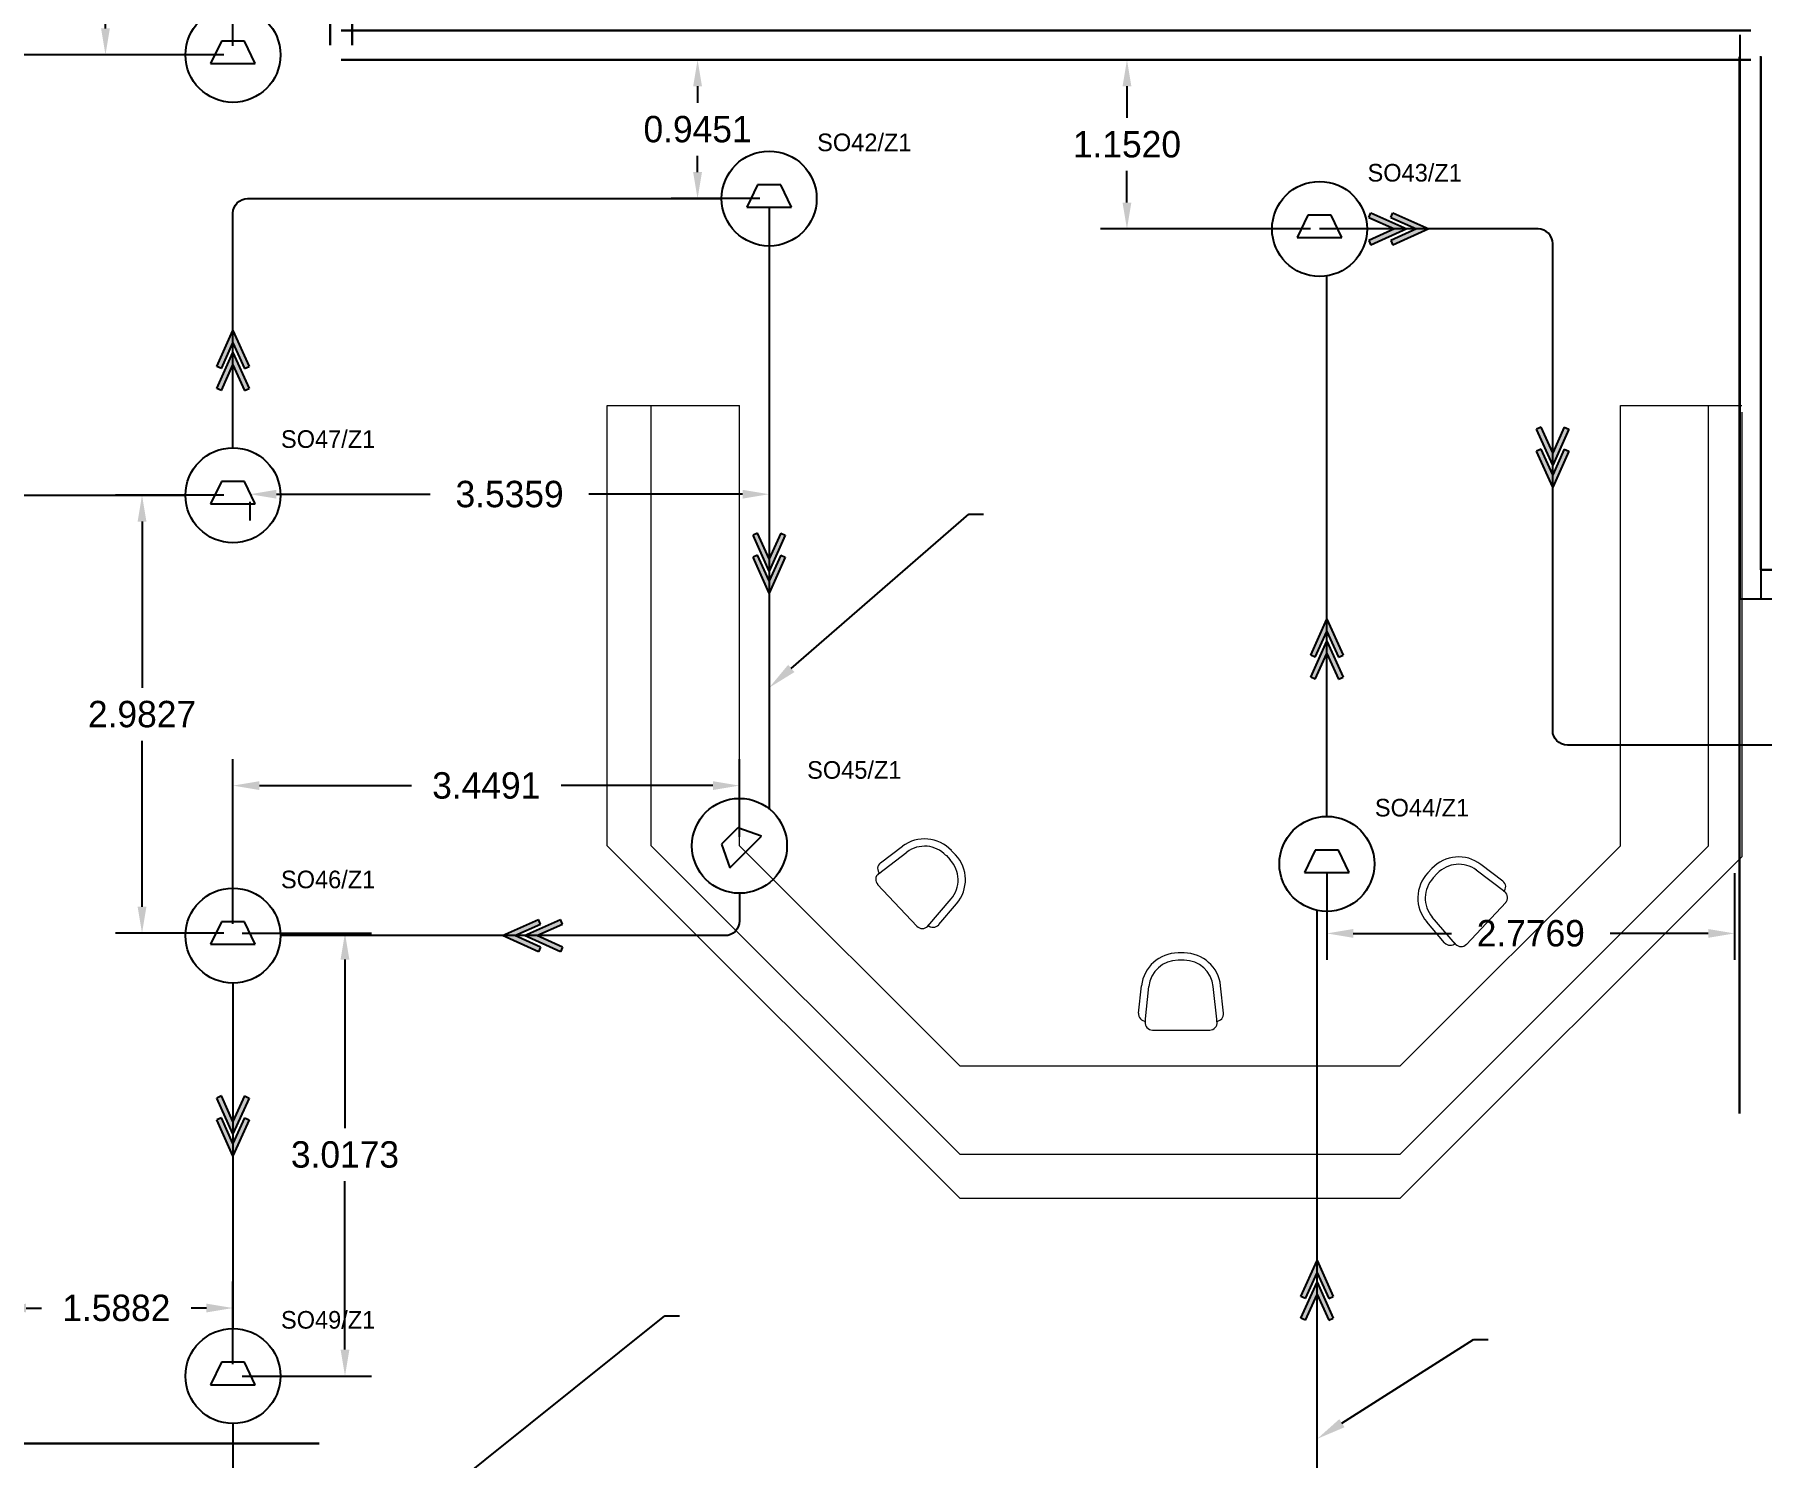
# Model space of a CAD drawing. Extents: x -3767 to 3861, y 250 to 646.
# Drawn here: x 15.31 to 27.07, y 338.98 to 348.67 of the extents above; entities that cross this region are included whole.
import ezdxf
from ezdxf import colors
from ezdxf.entities.mleader import LeaderData, LeaderLine
from ezdxf.enums import TextEntityAlignment as Align
from ezdxf.math import Vec2, Vec3

# ---------------------------------------------------------------- set-up
doc = ezdxf.new("R2010")
doc.units = 0
doc.header["$LTSCALE"] = 0.15
doc.linetypes.add('CENTERX2', pattern=[4, 2.5, -0.5, 0.5, -0.5])
doc.layers.get('0').update_dxf_attribs({"color": 252})
doc.layers.get('Defpoints').update_dxf_attribs({"color": 252})
for name, color, linetype, lineweight in [('0 criticalllllll', 4, 'Continuous', 13), ('anal', 252, 'Continuous', 20), ('FUR', 252, 'Continuous', 9), ('wall', 252, 'Continuous', 30)]:
    doc.layers.add(name, color=color, linetype=linetype, lineweight=lineweight)
for name, color, linetype in [('0 sockets', 252, 'Continuous'), ('0 sound', 252, 'Continuous'), ('AUTOINCR', 7, 'Continuous'), ('FIRE_LOOP', 7, 'Continuous'), ('grocol', 252, 'Continuous'), ('WINDOW', 252, 'Continuous')]:
    doc.layers.add(name, color=color, linetype=linetype)
doc.dimstyles.get("Standard").update_dxf_attribs({"dimtxt": 0.18, "dimasz": 0.18, "dimexe": 0.18, "dimexo": 0.0625, "dimgap": 0.09, "dimtad": 0, "dimtih": 1, "dimtoh": 1, "dimdec": 4, "dimzin": 0, "dimdsep": 46, "dimtxsty": 'Standard', "dimcen": 0.09, "dimadec": 0, "dimazin": 0, "dimtfac": 1, "dimtdec": 4, "dimtofl": 0, "dimtmove": 0, "dimatfit": 3, "dimfxl": 1, "dimtolj": 1, "dimtzin": 0, "dimarcsym": 0})

# ---------------------------------------------------------------- blocks, each defined once
blk = doc.blocks.new('ARCH')
at = {"layer": 'anal'}
for p, q in [((19.212, 343.146), (19.212, 346.146)), ((19.212, 346.146), (20.112, 346.146)), ((19.512, 343.146), (19.512, 346.146)), ((20.112, 343.146), (20.112, 346.146)), ((26.112, 343.146), (26.112, 346.146)), ((26.112, 346.146), (26.937, 346.146)), ((26.712, 343.146), (26.712, 346.146)), ((26.937, 346.1), (26.937, 343.071)), ((21.612, 340.746), (19.212, 343.146)), ((21.612, 341.046), (19.512, 343.146)), ((20.112, 343.146), (21.612, 341.646)), ((24.612, 341.646), (26.112, 343.146)), ((26.712, 343.146), (24.612, 341.046)), ((24.612, 340.746), (26.937, 343.071)), ((21.612, 341.646), (24.612, 341.646)), ((21.612, 341.046), (24.612, 341.046)), ((21.612, 340.746), (24.612, 340.746))]:
    blk.add_line(p, q, dxfattribs=at)
at = {"layer": 'FUR'}
for p, q in [((21.059, 342.956), (21.253, 343.103)), ((21.073, 343.03), (21.223, 343.143)), ((21.519, 343.081), (21.547, 343.051)), ((21.555, 343.115), (21.583, 343.085)), ((24.828, 342.991), (24.8, 342.962)), ((24.864, 342.957), (24.836, 342.927)), ((25.324, 342.833), (25.13, 342.979)), ((25.31, 342.906), (25.16, 343.019)), ((21.321, 342.598), (21.053, 342.883)), ((21.395, 342.599), (21.553, 342.784)), ((21.469, 342.609), (21.591, 342.751)), ((25.062, 342.474), (25.33, 342.759)), ((24.914, 342.485), (24.792, 342.628)), ((24.988, 342.475), (24.83, 342.66)), ((23.14, 342.416), (23.099, 342.416)), ((23.14, 342.366), (23.099, 342.366)), ((22.83, 342.006), (22.85, 342.193)), ((22.874, 341.945), (22.9, 342.187)), ((23.365, 341.945), (23.339, 342.187)), ((23.408, 342.006), (23.388, 342.193)), ((22.924, 341.891), (23.315, 341.891))]:
    blk.add_line(p, q, dxfattribs=at)
for centre, radius, start, end in [((21.373, 342.943), 0.25, 43.2547, 127.1117), ((21.103, 342.99), 0.05, 127.1117, 223.2547), ((21.373, 342.943), 0.2, 43.2547, 127.1117), ((21.401, 342.914), 0.2, 319.3977, 43.2547), ((21.401, 342.914), 0.25, 319.3977, 43.2547), ((25.01, 342.82), 0.25, 52.8883, 136.7453), ((21.09, 342.917), 0.05, 128.285, 223.2547), ((24.982, 342.79), 0.25, 136.7453, 220.6023), ((24.982, 342.79), 0.2, 136.7453, 220.6023), ((25.01, 342.82), 0.2, 52.8883, 136.7453), ((25.28, 342.866), 0.05, 316.7453, 52.8883), ((25.293, 342.793), 0.05, 316.7453, 51.715), ((21.357, 342.632), 0.05, 223.2547, 318.2244), ((21.431, 342.641), 0.05, 223.2547, 319.3977), ((24.952, 342.518), 0.05, 220.6023, 316.7453), ((25.026, 342.509), 0.05, 221.7756, 316.7453), ((23.099, 342.166), 0.25, 90, 173.857), ((23.099, 342.166), 0.2, 90, 173.857), ((23.14, 342.166), 0.25, 6.143, 90), ((23.14, 342.166), 0.2, 6.143, 90), ((22.88, 342.001), 0.05, 173.857, 270), ((23.359, 342.001), 0.05, 270, 6.143), ((22.924, 341.941), 0.05, 175.0303, 270), ((23.315, 341.941), 0.05, 270, 4.9697)]:
    blk.add_arc(centre, radius, start, end, dxfattribs=at)
at = {"layer": 'grocol', "ltscale": 0.5}
for p, q in [((26.927, 344.826), (26.927, 348.67)), ((27.068, 345.026), (27.068, 348.525)), ((27.068, 348.52), (27.068, 344.826)), ((27.068, 344.826), (26.927, 344.826))]:
    blk.add_line(p, q, dxfattribs=at)
at = {"layer": 'wall'}
for p, q in [((17.325, 355.583), (17.325, 348.6)), ((17.475, 355.125), (17.475, 348.6)), ((27, 348.7), (17.4, 348.7)), ((27, 348.5), (17.4, 348.5)), ((26.923, 348.52), (26.923, 341.323)), ((27.228, 345.026), (27.068, 345.026)), ((15.075, 339.075), (17.25, 339.075))]:
    blk.add_line(p, q, dxfattribs=at)
at = {"layer": 'WINDOW', "linetype": 'CENTERX2'}
blk.add_line((27.228, 344.826), (27.068, 344.826), dxfattribs=at)
blk = doc.blocks.new('T-PA01')
at = {"color": 6}
for p, q in [((36.5, 93.9), (-57.9, 48.8)), ((36.5, -93.9), (36.5, 93.9)), ((-57.9, 48.8), (-57.9, -48.8)), ((-57.9, -48.8), (36.5, -93.9))]:
    blk.add_line(p, q, dxfattribs=at)
blk.add_circle((0, 0), 200, dxfattribs=at)
blk = doc.blocks.new('*D139')
at = {"layer": '0 sound', "color": 0, "lineweight": -2, "transparency": 16777216}
for p, q in [((16.601, 351.534), (15.615, 351.534)), ((15.795, 351.354), (15.795, 350.214)), ((15.795, 348.714), (15.795, 349.854)), ((16.601, 348.534), (15.615, 348.534))]:
    blk.add_line(p, q, dxfattribs=at)
at = {"layer": '0 sound', "color": 0, "transparency": 16777216}
for points in [[(15.765, 351.354), (15.825, 351.354), (15.795, 351.534)], [(15.765, 348.714), (15.825, 348.714), (15.795, 348.534)]]:
    blk.add_solid(points, dxfattribs=at)
at = {"layer": 'Defpoints', "color": 0, "transparency": 16777216}
for p in [(16.663, 351.534), (15.795, 348.534), (16.663, 348.534)]:
    blk.add_point(p, dxfattribs=at)
at = {"layer": '0 sound', "color": 0, "transparency": 16777216, "insert": (15.795, 350.034), "char_height": 0.18, "attachment_point": 5}
blk.add_mtext('\\A1;3.0000', dxfattribs=at)
blk = doc.blocks.new('*D140')
at = {"layer": '0 sound', "color": 0, "lineweight": -2, "transparency": 16777216}
for p, q in [((16.663, 348.596), (16.663, 349.271)), ((17.325, 349.07), (17.325, 349.271)), ((16.843, 349.091), (17.145, 349.091)), ((17.325, 349.091), (17.505, 349.091))]:
    blk.add_line(p, q, dxfattribs=at)
at = {"layer": '0 sound', "color": 0, "transparency": 16777216}
for points in [[(16.843, 349.121), (16.843, 349.061), (16.663, 349.091)], [(17.145, 349.121), (17.145, 349.061), (17.325, 349.091)]]:
    blk.add_solid(points, dxfattribs=at)
at = {"layer": 'Defpoints', "color": 0, "transparency": 16777216}
for p in [(17.325, 349.091), (17.325, 349.008), (16.663, 348.534)]:
    blk.add_point(p, dxfattribs=at)
at = {"layer": '0 sound', "color": 0, "transparency": 16777216, "insert": (18, 349.091), "char_height": 0.18, "attachment_point": 5}
blk.add_mtext('\\A1;0.6618', dxfattribs=at)
blk = doc.blocks.new('*D149')
at = {"layer": '0 sound', "color": 0, "lineweight": -2, "transparency": 16777216}
for p, q in [((15.075, 339.614), (15.075, 340.177)), ((16.663, 339.614), (16.663, 340.177)), ((15.255, 339.997), (15.359, 339.997)), ((16.483, 339.997), (16.379, 339.997))]:
    blk.add_line(p, q, dxfattribs=at)
at = {"layer": '0 sound', "color": 0, "transparency": 16777216}
for points in [[(15.255, 340.027), (15.255, 339.967), (15.075, 339.997)], [(16.483, 340.027), (16.483, 339.967), (16.663, 339.997)]]:
    blk.add_solid(points, dxfattribs=at)
at = {"layer": 'Defpoints', "color": 0, "transparency": 16777216}
for p in [(15.075, 339.997), (15.075, 339.551), (16.663, 339.551)]:
    blk.add_point(p, dxfattribs=at)
at = {"layer": '0 sound', "color": 0, "transparency": 16777216, "insert": (15.869, 339.997), "char_height": 0.18, "attachment_point": 5}
blk.add_mtext('\\A1;1.5882', dxfattribs=at)
blk = doc.blocks.new('*D150')
at = {"layer": '0 sound', "color": 0, "lineweight": -2, "transparency": 16777216}
for p, q in [((16.726, 342.551), (17.606, 342.551)), ((17.426, 342.371), (17.426, 341.222)), ((17.426, 339.714), (17.426, 340.862)), ((16.726, 339.534), (17.606, 339.534))]:
    blk.add_line(p, q, dxfattribs=at)
at = {"layer": '0 sound', "color": 0, "transparency": 16777216}
for points in [[(17.396, 342.371), (17.456, 342.371), (17.426, 342.551)], [(17.396, 339.714), (17.456, 339.714), (17.426, 339.534)]]:
    blk.add_solid(points, dxfattribs=at)
at = {"layer": 'Defpoints', "color": 0, "transparency": 16777216}
for p in [(16.663, 342.551), (17.426, 342.551), (16.663, 339.534)]:
    blk.add_point(p, dxfattribs=at)
at = {"layer": '0 sound', "color": 0, "transparency": 16777216, "insert": (17.426, 341.042), "char_height": 0.18, "attachment_point": 5}
blk.add_mtext('\\A1;3.0173', dxfattribs=at)
blk = doc.blocks.new('*D151')
at = {"layer": '0 sound', "color": 0, "lineweight": -2, "transparency": 16777216}
for p, q in [((16.663, 342.614), (16.663, 343.736)), ((20.112, 343.208), (20.112, 343.736)), ((16.843, 343.556), (17.878, 343.556)), ((19.932, 343.556), (18.898, 343.556))]:
    blk.add_line(p, q, dxfattribs=at)
at = {"layer": '0 sound', "color": 0, "transparency": 16777216}
for points in [[(16.843, 343.586), (16.843, 343.526), (16.663, 343.556)], [(19.932, 343.586), (19.932, 343.526), (20.112, 343.556)]]:
    blk.add_solid(points, dxfattribs=at)
at = {"layer": 'Defpoints', "color": 0, "transparency": 16777216}
for p in [(20.112, 343.556), (20.112, 343.146), (16.663, 342.551)]:
    blk.add_point(p, dxfattribs=at)
at = {"layer": '0 sound', "color": 0, "transparency": 16777216, "insert": (18.388, 343.556), "char_height": 0.18, "attachment_point": 5}
blk.add_mtext('\\A1;3.4491', dxfattribs=at)
blk = doc.blocks.new('*D152')
at = {"layer": '0 sound', "color": 0, "lineweight": -2, "transparency": 16777216}
for p, q in [((16.601, 345.534), (15.864, 345.534)), ((16.044, 345.354), (16.044, 344.222)), ((16.044, 342.731), (16.044, 343.862)), ((16.601, 342.551), (15.864, 342.551))]:
    blk.add_line(p, q, dxfattribs=at)
at = {"layer": '0 sound', "color": 0, "transparency": 16777216}
for points in [[(16.014, 345.354), (16.074, 345.354), (16.044, 345.534)], [(16.014, 342.731), (16.074, 342.731), (16.044, 342.551)]]:
    blk.add_solid(points, dxfattribs=at)
at = {"layer": 'Defpoints', "color": 0, "transparency": 16777216}
for p in [(16.044, 345.534), (16.663, 345.534), (16.663, 342.551)]:
    blk.add_point(p, dxfattribs=at)
at = {"layer": '0 sound', "color": 0, "transparency": 16777216, "insert": (16.044, 344.042), "char_height": 0.18, "attachment_point": 5}
blk.add_mtext('\\A1;2.9827', dxfattribs=at)
blk = doc.blocks.new('*D153')
at = {"layer": '0 sound', "color": 0, "lineweight": -2, "transparency": 16777216}
for p, q in [((20.314, 347.492), (20.314, 345.361)), ((16.959, 345.541), (18.007, 345.541)), ((20.134, 345.541), (19.087, 345.541)), ((16.779, 345.489), (16.779, 345.361))]:
    blk.add_line(p, q, dxfattribs=at)
at = {"layer": '0 sound', "color": 0, "transparency": 16777216}
for points in [[(16.959, 345.571), (16.959, 345.511), (16.779, 345.541)], [(20.134, 345.571), (20.134, 345.511), (20.314, 345.541)]]:
    blk.add_solid(points, dxfattribs=at)
at = {"layer": 'Defpoints', "color": 0, "transparency": 16777216}
for p in [(20.314, 347.555), (16.779, 345.551), (20.314, 345.541)]:
    blk.add_point(p, dxfattribs=at)
at = {"layer": '0 sound', "color": 0, "transparency": 16777216, "insert": (18.547, 345.541), "char_height": 0.18, "attachment_point": 5}
blk.add_mtext('\\A1;3.5359', dxfattribs=at)
blk = doc.blocks.new('*D154')
at = {"layer": '0 sound', "color": 0, "lineweight": -2, "transparency": 16777216}
for p, q in [((20.252, 348.5), (19.647, 348.5)), ((19.827, 348.32), (19.827, 348.207)), ((19.827, 347.735), (19.827, 347.847)), ((20.252, 347.555), (19.647, 347.555))]:
    blk.add_line(p, q, dxfattribs=at)
at = {"layer": '0 sound', "color": 0, "transparency": 16777216}
for points in [[(19.797, 348.32), (19.857, 348.32), (19.827, 348.5)], [(19.797, 347.735), (19.857, 347.735), (19.827, 347.555)]]:
    blk.add_solid(points, dxfattribs=at)
at = {"layer": 'Defpoints', "color": 0, "transparency": 16777216}
for p in [(19.827, 348.5), (20.314, 348.5), (20.314, 347.555)]:
    blk.add_point(p, dxfattribs=at)
at = {"layer": '0 sound', "color": 0, "transparency": 16777216, "insert": (19.827, 348.027), "char_height": 0.18, "attachment_point": 5}
blk.add_mtext('\\A1;0.9451', dxfattribs=at)
blk = doc.blocks.new('*D155')
at = {"layer": '0 sound', "color": 0, "lineweight": -2, "transparency": 16777216}
for p, q in [((24, 348.5), (22.571, 348.5)), ((22.751, 348.32), (22.751, 348.104)), ((22.751, 347.528), (22.751, 347.744)), ((24, 347.348), (22.571, 347.348))]:
    blk.add_line(p, q, dxfattribs=at)
at = {"layer": '0 sound', "color": 0, "transparency": 16777216}
for points in [[(22.721, 348.32), (22.781, 348.32), (22.751, 348.5)], [(22.721, 347.528), (22.781, 347.528), (22.751, 347.348)]]:
    blk.add_solid(points, dxfattribs=at)
at = {"layer": 'Defpoints', "color": 0, "transparency": 16777216}
for p in [(22.751, 348.5), (24.062, 348.5), (24.062, 347.348)]:
    blk.add_point(p, dxfattribs=at)
at = {"layer": '0 sound', "color": 0, "transparency": 16777216, "insert": (22.751, 347.924), "char_height": 0.18, "attachment_point": 5}
blk.add_mtext('\\A1;1.1520', dxfattribs=at)
blk = doc.blocks.new('*D156')
at = {"layer": '0 sound', "color": 0, "lineweight": -2, "transparency": 16777216}
for p, q in [((24.112, 342.96), (24.112, 342.369)), ((26.889, 342.96), (26.889, 342.369)), ((24.292, 342.549), (24.961, 342.549)), ((26.709, 342.549), (26.041, 342.549))]:
    blk.add_line(p, q, dxfattribs=at)
at = {"layer": '0 sound', "color": 0, "transparency": 16777216}
for points in [[(24.292, 342.579), (24.292, 342.519), (24.112, 342.549)], [(26.709, 342.579), (26.709, 342.519), (26.889, 342.549)]]:
    blk.add_solid(points, dxfattribs=at)
at = {"layer": 'Defpoints', "color": 0, "transparency": 16777216}
for p in [(24.112, 343.023), (26.889, 343.023), (26.889, 342.549)]:
    blk.add_point(p, dxfattribs=at)
at = {"layer": '0 sound', "color": 0, "transparency": 16777216, "insert": (25.501, 342.549), "char_height": 0.18, "attachment_point": 5}
blk.add_mtext('\\A1;2.7769', dxfattribs=at)
blk = doc.blocks.new('ds')
h = blk.add_hatch(color=2)
h.dxf.hatch_style = 1
h.paths.add_polyline_path([(0.259, 0.079), (0.245, 0.11), (0, 0), (0.245, -0.11), (0.259, -0.079), (0.084, 0)])
at = {"layer": '0 sockets', "color": 3}
for points in [[(0.245, -0.11), (0, 0), (0.245, 0.11)], [(0.259, -0.079), (0.084, 0), (0.259, 0.079)], [(0.259, 0.079), (0.245, 0.11)], [(0.259, -0.079), (0.245, -0.11)]]:
    blk.add_lwpolyline(points, dxfattribs=at)
blk = doc.blocks.new('qa')
h = blk.add_hatch(color=1)
h.dxf.hatch_style = 1
h.paths.add_polyline_path([(0.259, 0.079), (0.245, 0.11), (0, 0), (0.245, -0.11), (0.259, -0.079), (0.084, 0)])
h.paths.add_polyline_path([(0.408, 0.079), (0.394, 0.11), (0.149, 0), (0.394, -0.11), (0.408, -0.079), (0.233, 0)])
h = blk.add_hatch(color=1)
h.dxf.hatch_style = 1
h.paths.add_polyline_path([(0.259, 0.079), (0.245, 0.11), (0, 0), (0.245, -0.11), (0.259, -0.079), (0.084, 0)])
at = {"layer": '0 sockets', "color": 3}
for p in [(0, 0), (0.149, 0)]:
    blk.add_blockref('ds', p, dxfattribs=at)

msp = doc.modelspace()

# ---------------------------------------------------------------- linework, layer by layer
at = {"layer": '0 sockets', "color": 3}
msp.add_lwpolyline([(29.76506, 343.83174), (25.75, 343.83174, -0.41421356), (25.65, 343.93174), (25.65, 347.24803, 0.41421356), (25.55, 347.34803), (24.06234, 347.34803)], format="xyb", dxfattribs=at)
at = {"layer": 'FIRE_LOOP', "color": 3}
for points in [[(16.3398, 348.53379), (11.08526, 348.53379, 0.41421356), (10.98526, 348.43379), (10.98526, 338.21975)], [(16.66322, 345.85721), (16.66322, 347.45494, -0.41421356), (16.76322, 347.55494), (19.99107, 347.55494)], [(13.96867, 338.53432), (13.96867, 345.43378, -0.41421356), (14.06867, 345.53378), (16.3398, 345.53378)], [(20.11242, 342.82634), (20.11242, 342.63377, -0.41421356), (20.01242, 342.53377), (16.98665, 342.53377)], [(16.66322, 339.21034), (16.66322, 337.68273, 0.41421356), (16.76322, 337.58273), (19.81987, 337.58273)]]:
    msp.add_lwpolyline(points, format="xyb", dxfattribs=at)
for points in [[(20.3145, 347.23151), (20.3145, 343.39382)], [(24.1124, 343.34614), (24.1124, 347.03253)], [(24.04605, 337.93273), (24.04605, 342.7098)], [(16.66322, 342.21035), (16.66322, 339.85719)]]:
    msp.add_lwpolyline(points, dxfattribs=at)

# ---------------------------------------------------------------- block references
at = {"layer": '0 sockets', "color": 3}
msp.add_blockref('ARCH', (0, 0), dxfattribs=at)
at = {"layer": '0 sound', "xscale": 0.001617016088281897, "yscale": 0.001617016088281897, "zscale": 0.001617016088281897}
for p, rotation in [((16.66322, 348.53379), 270), ((20.3145, 347.55494), 270), ((24.06234, 347.34803), 270), ((16.66322, 345.53378), 270), ((20.11242, 343.14579), 315), ((24.1124, 343.02272), 270), ((16.66322, 342.53377), 270), ((16.66322, 339.53376), 270)]:
    msp.add_blockref('T-PA01', p, dxfattribs=dict(at, rotation=rotation))
at = {"layer": '0 sound', "color": 2}
for p, rotation in [((24.80617, 347.34803), 180), ((16.66322, 346.65607), 270), ((25.65, 345.58988), 90), ((20.3145, 344.86773), 90), ((24.1124, 344.68925), 270), ((16.66322, 341.03377), 90), ((24.04605, 340.32127), 270)]:
    msp.add_blockref('qa', p, dxfattribs=dict(at, rotation=rotation))
msp.add_blockref('qa', (18.49953, 342.53377), dxfattribs=at)

# ---------------------------------------------------------------- texts
at = {"layer": 'AUTOINCR', "color": 1}
for s, p in [('SO42/Z1', (20.64144, 347.84188)), ('SO43/Z1', (24.38928, 347.63497)), ('SO47/Z1', (16.99016, 345.82072)), ('SO45/Z1', (20.57331, 343.56668)), ('SO44/Z1', (24.43934, 343.30966)), ('SO46/Z1', (16.99016, 342.82071)), ('SO49/Z1', (16.99016, 339.8207))]:
    msp.add_text(s, height=0.12, dxfattribs=at).set_placement(p, align=Align.BOTTOM_LEFT)

# ---------------------------------------------------------------- dimensions: what is measured, and where the dimension line sits
at = {"layer": '0 sound', "color": 6}
for base, p1, p2, picture, middle in [((15.79477, 348.53379), (16.66322, 351.5338), (16.66322, 348.53379), '*D139', (15.79477, 350.0338)), ((19.82656, 348.5), (20.3145, 347.55494), (20.3145, 348.5), '*D154', (19.82656, 348.02747)), ((22.75132, 348.5), (24.06234, 347.34803), (24.06234, 348.5), '*D155', (22.75132, 347.92401)), ((16.04404, 345.53378), (16.66322, 342.55109), (16.66322, 345.53378), '*D152', (16.04404, 344.04243)), ((17.42552, 342.55109), (16.66322, 339.53376), (16.66322, 342.55109), '*D150', (17.42552, 341.04242))]:
    dim = msp.add_linear_dim(base=base, p1=p1, p2=p2, angle=90, dimstyle='Standard', dxfattribs=at)
    dim.commit()
    dim.dimension.update_dxf_attribs({"geometry": picture, "text_midpoint": middle})
for base, p1, p2, picture, middle in [((17.325, 349.09114), (16.66322, 348.53379), (17.325, 349.008), '*D140', (18, 349.09114)), ((20.3145, 345.54111), (16.77858, 345.5511), (20.3145, 347.55494), '*D153', (18.54654, 345.54111)), ((20.112366, 343.556252), (16.663221, 342.551086), (20.112366, 343.145771), '*D151', (18.387794, 343.556252)), ((26.88931, 342.54887), (24.1124, 343.02272), (26.88931, 343.02272), '*D156', (25.50086, 342.54887)), ((15.075, 339.99737), (16.66322, 339.55108), (15.075, 339.55108), '*D149', (15.86911, 339.99737))]:
    dim = msp.add_linear_dim(base=base, p1=p1, p2=p2, dimstyle='Standard', dxfattribs=at)
    dim.commit()
    dim.dimension.update_dxf_attribs({"geometry": picture, "text_midpoint": middle})

# ---------------------------------------------------------------- leaders
at = {"layer": '0 criticalllllll', "color": 4}
ml = msp.add_multileader_mtext('Standard', dxfattribs=at)
ml.set_content('ZONE 02\\PUPVC CONDUIT 20 MM2\\P(2*1.5) MM2 CABLE\\PEXPOSED ABOVE FALSE CEILING\\PTYPICAL', color=6)
ml.set_leader_properties()
ml.build(insert=Vec2(0, 0))
ml.multileader.update_dxf_attribs({"text_right_attachment_type": 6, "dogleg_length": 0.1, "arrow_head_size": 0.2})
ctx = ml.context
ctx.base_point, ctx.char_height, ctx.arrow_head_size, ctx.landing_gap_size = Vec3(21.77484, 345.40591), 0.1, 0.2, 0.02
ctx.right_attachment = 6
notes = []
notes.append((ctx, [(0, (1, 1, 0), (21.67484, 345.40591), (1, 0), 0.1, [(0, [(20.3145, 344.2229)], 0, [])])]))
ctx.mtext.insert, ctx.mtext.width, ctx.mtext.flow_direction = Vec3(21.79484, 345.45591), 3780, 5
ml = msp.add_multileader_mtext('Standard', dxfattribs=at)
ml.set_content('ZONE 02\\PUPVC CONDUIT 20 MM2\\P(2*1.5) MM2 CABLE\\PEXPOSED ABOVE FALSE CEILING\\PTYPICAL', color=6)
ml.set_leader_properties()
ml.build(insert=Vec2(0, 0))
ml.multileader.update_dxf_attribs({"text_right_attachment_type": 6, "dogleg_length": 0.1, "arrow_head_size": 0.2})
ctx = ml.context
ctx.base_point, ctx.char_height, ctx.arrow_head_size, ctx.landing_gap_size = Vec3(19.70478, 339.94492), 0.1, 0.2, 0.02
ctx.right_attachment = 6
notes.append((ctx, [(0, (1, 1, 0), (19.60478, 339.94492), (1, 0), 0.1, [(0, [(16.69251, 337.61201)], 0, [])])]))
ctx.mtext.insert, ctx.mtext.width, ctx.mtext.flow_direction = Vec3(19.72478, 339.99492), 3780, 5
ml = msp.add_multileader_mtext('Standard', dxfattribs=at)
ml.set_content('ZONE 02\\PUPVC CONDUIT 20 MM2\\P(2*1.5) MM2 CABLE\\PEXPOSED ABOVE FALSE CEILING\\PTYPICAL', color=6)
ml.set_leader_properties()
ml.build(insert=Vec2(0, 0))
ml.multileader.update_dxf_attribs({"text_right_attachment_type": 6, "dogleg_length": 0.1, "arrow_head_size": 0.2})
ctx = ml.context
ctx.base_point, ctx.char_height, ctx.arrow_head_size, ctx.landing_gap_size = Vec3(25.21164, 339.78217), 0.1, 0.2, 0.02
ctx.right_attachment = 6
notes.append((ctx, [(0, (1, 1, 0), (25.11164, 339.78217), (1, 0), 0.1, [(0, [(24.04605, 339.10549)], 0, [])])]))
ctx.mtext.insert, ctx.mtext.width, ctx.mtext.flow_direction = Vec3(25.23164, 339.83217), 3780, 5
for ctx, leaders in notes:
    for number, flags, end, landing, length, lines in leaders:
        leader = LeaderData()
        leader.index, (leader.has_last_leader_line, leader.has_dogleg_vector, leader.attachment_direction) = number, flags
        leader.last_leader_point, leader.dogleg_vector, leader.dogleg_length = Vec3(end), Vec3(landing), length
        for number, points, colour, breaks in lines:
            line = LeaderLine()
            line.index, line.vertices, line.color, line.breaks = number, Vec3.list(points), colors.encode_raw_color(colour), breaks
            leader.lines.append(line)
        ctx.leaders.append(leader)

doc.saveas('drawing.dxf')
